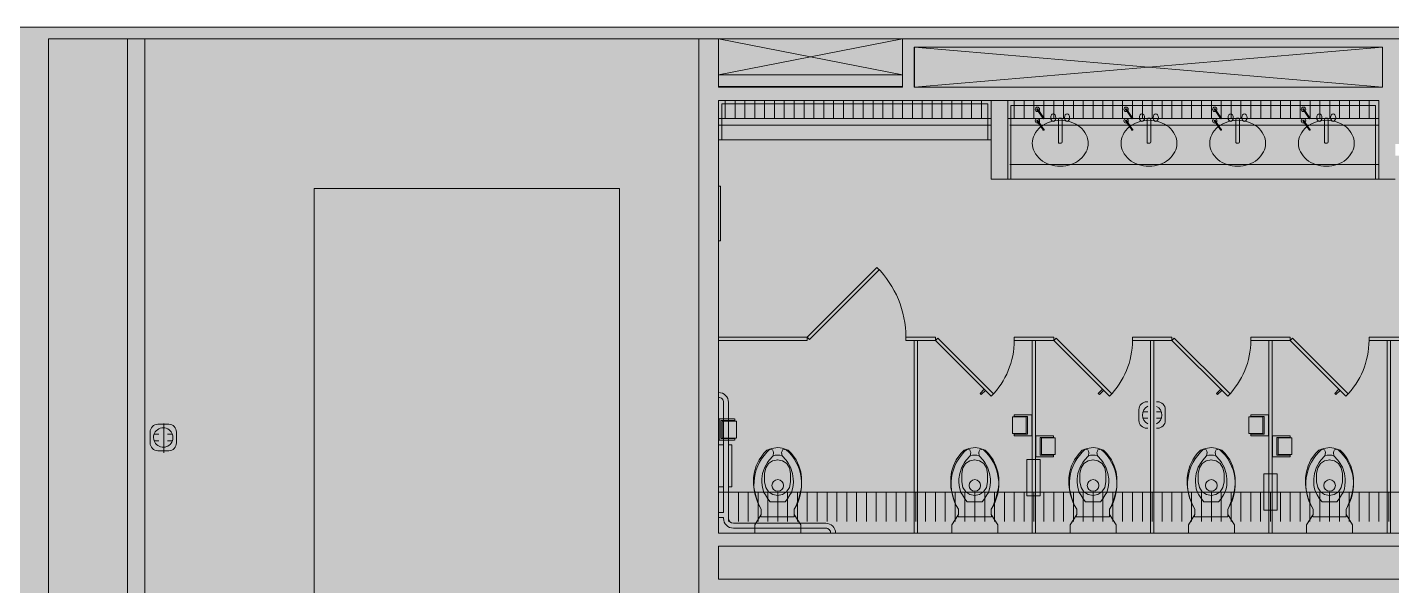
# Model space of a CAD drawing. Header units: inches. Extents: x 433 to 2535, y -5 to 2055.
# Drawn here: x 831.5 to 1246.9, y 1068.1 to 1238 of the extents above; entities that cross this region are included whole.
import ezdxf

# ---------------------------------------------------------------- set-up
doc = ezdxf.new("R2010")
doc.units = ezdxf.units.IN
doc.header["$MEASUREMENT"] = 0
doc.linetypes.add('Demolished', pattern=[0.1875, 0.125, -0.0625])
doc.linetypes.add('IMPORT-HIDDEN2 _2_', pattern=[0.1875, 0.125, -0.0625])
for name, color, linetype, lineweight in [('A-DETL', 90, 'Continuous', 9), ('A-DETL-GENF', 92, 'Continuous', 9), ('A-WALL', 113, 'Continuous', 13), ('A-WALL-PATT', 111, 'Continuous', 13), ('CORE', 7, 'Continuous', 9), ('I-WALL', 2, 'Continuous', 13), ('Victor Bldg - 9th Floor_LINK_dwg', 8, 'Continuous', 9)]:
    doc.layers.add(name, color=color, linetype=linetype, lineweight=lineweight)

# ---------------------------------------------------------------- blocks, each defined once
blk = doc.blocks.new('Victor Bldg - 9th Floor_LINK_dwg_AH13F-7485874-Level XX  DEMOLITION')
at = {"layer": 'CORE'}
for p, q in [((1145.42, 1209.86), (1145.42, 1203.17)), ((1146.29, 1210.31), (1145.72, 1210.31)), ((1146.59, 1203.17), (1146.59, 1209.86)), ((1145.72, 1202.72), (1146.29, 1202.72))]:
    blk.add_line(p, q, dxfattribs=at)
for centre in [(1143.88, 1210.53), (1148.08, 1210.53)]:
    blk.add_ellipse(centre, major_axis=(0, 1.17), ratio=0.666667, dxfattribs=at)
for centre, start_param, end_param in [((1145.72, 1209.86), 0, 1.570796), ((1146.29, 1209.86), 4.712389, 6.283185), ((1145.72, 1203.17), 1.570796, 3.141593), ((1146.29, 1203.17), 3.141593, 4.712389)]:
    blk.add_ellipse(centre, major_axis=(0, 0.45), ratio=0.666667, start_param=start_param, end_param=end_param, dxfattribs=at)
blk = doc.blocks.new('Victor Bldg - 9th Floor_LINK_dwg_AH13F-7485875-Level XX  DEMOLITION')
at = {"layer": 'CORE'}
for p, q in [((1172.42, 1209.86), (1172.42, 1203.17)), ((1173.29, 1210.31), (1172.72, 1210.31)), ((1173.59, 1203.17), (1173.59, 1209.86)), ((1172.72, 1202.72), (1173.29, 1202.72))]:
    blk.add_line(p, q, dxfattribs=at)
for centre in [(1170.88, 1210.53), (1175.08, 1210.53)]:
    blk.add_ellipse(centre, major_axis=(0, 1.17), ratio=0.666667, dxfattribs=at)
for centre, start_param, end_param in [((1172.72, 1209.86), 0, 1.570796), ((1173.29, 1209.86), 4.712389, 6.283185), ((1172.72, 1203.17), 1.570796, 3.141593), ((1173.29, 1203.17), 3.141593, 4.712389)]:
    blk.add_ellipse(centre, major_axis=(0, 0.45), ratio=0.666667, start_param=start_param, end_param=end_param, dxfattribs=at)
blk = doc.blocks.new('Victor Bldg - 9th Floor_LINK_dwg_AH13F-7485876-Level XX  DEMOLITION')
at = {"layer": 'CORE'}
for p, q in [((1226.42, 1209.86), (1226.42, 1203.17)), ((1227.29, 1210.31), (1226.72, 1210.31)), ((1227.59, 1203.17), (1227.59, 1209.86)), ((1226.72, 1202.72), (1227.29, 1202.72))]:
    blk.add_line(p, q, dxfattribs=at)
for centre in [(1224.88, 1210.53), (1229.08, 1210.53)]:
    blk.add_ellipse(centre, major_axis=(0, 1.17), ratio=0.666667, dxfattribs=at)
for centre, start_param, end_param in [((1226.72, 1209.86), 0, 1.570796), ((1227.29, 1209.86), 4.712389, 6.283185), ((1226.72, 1203.17), 1.570796, 3.141593), ((1227.29, 1203.17), 3.141593, 4.712389)]:
    blk.add_ellipse(centre, major_axis=(0, 0.45), ratio=0.666667, start_param=start_param, end_param=end_param, dxfattribs=at)
blk = doc.blocks.new('Victor Bldg - 9th Floor_LINK_dwg_AH13F-7485877-Level XX  DEMOLITION')
at = {"layer": 'CORE'}
for p, q in [((1199.42, 1209.86), (1199.42, 1203.17)), ((1200.29, 1210.31), (1199.72, 1210.31)), ((1200.59, 1203.17), (1200.59, 1209.86)), ((1199.72, 1202.72), (1200.29, 1202.72))]:
    blk.add_line(p, q, dxfattribs=at)
for centre in [(1197.88, 1210.53), (1202.08, 1210.53)]:
    blk.add_ellipse(centre, major_axis=(0, 1.17), ratio=0.666667, dxfattribs=at)
for centre, start_param, end_param in [((1199.72, 1209.86), 0, 1.570796), ((1200.29, 1209.86), 4.712389, 6.283185), ((1199.72, 1203.17), 1.570796, 3.141593), ((1200.29, 1203.17), 3.141593, 4.712389)]:
    blk.add_ellipse(centre, major_axis=(0, 0.45), ratio=0.666667, start_param=start_param, end_param=end_param, dxfattribs=at)
blk = doc.blocks.new('Victor Bldg - 9th Floor_LINK_dwg_TOILETWP-7485879-Level XX  DEMOLITION')
at = {"layer": 'CORE', "flags": 128}
for points in [[(7.25, 5), (5.62, 5), (2.5, 7), (0, 7)], [(5.43, 5.11), (4.97, 5.11), (4.97, -5.04), (5.43, -5.04)], [(8.12, -5.46), (10.63, -6.42), (12.51, -6.92), (13.83, -7.19), (15.03, -7.26), (16.87, -7.26), (18.65, -6.98), (20.47, -6.44), (22.28, -5.58), (23.44, -4.8), (24.31, -4.1), (25.28, -3.19), (25.51, -2.28), (25.47, -2.01), (25.3, -1.48), (24.97, -1.3), (24.53, -1.17), (23.54, -1.33), (22.24, -2.55), (21.51, -3.05), (20.03, -3.89), (18.15, -4.51), (16.56, -4.74), (15.6, -4.76), (14.51, -4.67), (13.47, -4.49), (12.4, -4.14), (11.6, -3.67), (10.47, -2.94), (9.53, -2.21), (9.53, 2.3), (10.47, 3.03), (11.6, 3.77), (12.4, 4.23), (13.47, 4.59), (14.51, 4.77), (15.6, 4.85), (16.56, 4.84), (18.15, 4.6), (20.03, 3.98), (21.51, 3.14), (22.24, 2.64), (23.54, 1.43), (24.53, 1.27), (24.97, 1.39), (25.3, 1.57), (25.47, 2.11), (25.51, 2.37), (25.28, 3.28), (24.31, 4.19), (23.44, 4.89), (22.28, 5.68), (20.47, 6.53), (18.65, 7.07), (16.87, 7.35), (15.03, 7.35), (13.83, 7.28), (12.51, 7.01), (10.63, 6.51), (8.12, 5.55)], [(22.31, -0.02), (21.99, 1.55), (21.18, 2.81), (19.9, 3.63), (18.1, 4), (15.65, 4), (13.85, 3.63), (12.61, 2.77), (11.74, 1.51), (11.44, 0)], [(22.31, 0.11), (21.99, -1.46), (21.18, -2.72), (19.9, -3.54), (18.1, -3.9), (15.65, -3.9), (13.85, -3.54), (12.61, -2.68), (11.74, -1.41), (11.44, 0.09)], [(0, -7), (2.5, -7), (5.62, -5), (7.25, -5)]]:
    blk.add_lwpolyline(points, dxfattribs=at)
at = {"layer": 'CORE'}
blk.add_circle((14.5, 0), 1.77, dxfattribs=at)
for centre, radius, start, end in [((14.87, -6.83), 14.07, 40.8531, 122.7754), ((18.78, 0), 4.96, 344.4353, 16.8577), ((20.02, 0), 5.98, 335.3815, 23.3669), ((14.91, 6.75), 14.03, 236.9216, 318.7734)]:
    blk.add_arc(centre, radius, start, end, dxfattribs=at)
blk = doc.blocks.new('Victor Bldg - 9th Floor_LINK_dwg-6972240-Level XX  DEMOLITION')
at = {"layer": 'CORE'}
for p, q in [((1098, 1234.5), (1042, 1223.5)), ((1101.63, 1232), (1101.63, 1219.75)), ((1244.13, 1219.77), (1101.63, 1232)), ((1101.63, 1219.75), (1244.13, 1231.98)), ((1098, 1220), (1042, 1220)), ((1044, 1210.25), (1044, 1215.75)), ((1047, 1210.25), (1047, 1215.75)), ((1050, 1210.25), (1050, 1215.75)), ((1053, 1210.25), (1053, 1215.75)), ((1056, 1210.25), (1056, 1215.75)), ((1059, 1210.25), (1059, 1215.75)), ((1062, 1210.25), (1062, 1215.75)), ((1065, 1210.25), (1065, 1215.75)), ((1068, 1210.25), (1068, 1215.75)), ((1071, 1210.25), (1071, 1215.75)), ((1074, 1210.25), (1074, 1215.75)), ((1077, 1210.25), (1077, 1215.75)), ((1080, 1210.25), (1080, 1215.75)), ((1083, 1210.25), (1083, 1215.75)), ((1086, 1210.25), (1086, 1215.75)), ((1089, 1210.25), (1089, 1215.75)), ((1092, 1210.25), (1092, 1215.75)), ((1095, 1210.25), (1095, 1215.75)), ((1098, 1210.25), (1098, 1215.75)), ((1101, 1210.25), (1101, 1215.75)), ((1104, 1210.25), (1104, 1215.75)), ((1107, 1210.25), (1107, 1215.75)), ((1110, 1210.25), (1110, 1215.75)), ((1113, 1210.25), (1113, 1215.75)), ((1116, 1210.25), (1116, 1215.75)), ((1119, 1210.25), (1119, 1215.75)), ((1122, 1210.25), (1122, 1215.75)), ((1132, 1210.25), (1132, 1215.75)), ((1135, 1210.25), (1135, 1215.75)), ((1138, 1210.25), (1138, 1215.75)), ((1138.92, 1212.97), (1140.76, 1210.29)), ((1139.18, 1213.13), (1141.03, 1210.45)), ((1141, 1210.25), (1141, 1215.75)), ((1144, 1210.25), (1144, 1215.75)), ((1147, 1210.25), (1147, 1215.75)), ((1150, 1210.25), (1150, 1215.75)), ((1153, 1210.25), (1153, 1215.75)), ((1156, 1210.25), (1156, 1215.75)), ((1159, 1210.25), (1159, 1215.75)), ((1162, 1210.25), (1162, 1215.75)), ((1165, 1210.25), (1165, 1215.75)), ((1165.92, 1212.97), (1167.76, 1210.29)), ((1166.18, 1213.13), (1168.03, 1210.45)), ((1168, 1210.25), (1168, 1215.75)), ((1171, 1210.25), (1171, 1215.75)), ((1174, 1210.25), (1174, 1215.75)), ((1177, 1210.25), (1177, 1215.75)), ((1180, 1210.25), (1180, 1215.75)), ((1183, 1210.25), (1183, 1215.75)), ((1186, 1210.25), (1186, 1215.75)), ((1189, 1210.25), (1189, 1215.75)), ((1192, 1210.25), (1192, 1215.75)), ((1192.92, 1212.97), (1194.76, 1210.29)), ((1193.18, 1213.13), (1195.03, 1210.45)), ((1195, 1210.25), (1195, 1215.75)), ((1198, 1210.25), (1198, 1215.75)), ((1201, 1210.25), (1201, 1215.75)), ((1204.06, 1210.25), (1204.06, 1215.75)), ((1207.06, 1210.25), (1207.06, 1215.75)), ((1210.06, 1210.25), (1210.06, 1215.75)), ((1213.06, 1210.25), (1213.06, 1215.75)), ((1216.06, 1210.25), (1216.06, 1215.75)), ((1219.06, 1210.25), (1219.06, 1215.75)), ((1219.92, 1212.97), (1221.76, 1210.29)), ((1220.18, 1213.13), (1222.03, 1210.45)), ((1222.06, 1210.25), (1222.06, 1215.75)), ((1225.06, 1210.25), (1225.06, 1215.75)), ((1228.06, 1210.25), (1228.06, 1215.75)), ((1231.06, 1210.25), (1231.06, 1215.75)), ((1234.06, 1210.25), (1234.06, 1215.75)), ((1237.06, 1210.25), (1237.06, 1215.75)), ((1240.06, 1210.25), (1240.06, 1215.75)), ((1125, 1210.25), (1042, 1210.25)), ((1138.92, 1209.47), (1140.76, 1206.79)), ((1139.18, 1209.63), (1141.03, 1206.95)), ((1165.92, 1209.47), (1167.76, 1206.79)), ((1166.18, 1209.63), (1168.03, 1206.95)), ((1192.92, 1209.47), (1194.76, 1206.79)), ((1193.18, 1209.63), (1195.03, 1206.95)), ((1219.92, 1209.47), (1221.76, 1206.79)), ((1220.18, 1209.63), (1222.03, 1206.95)), ((1042, 1208.25), (1125, 1208.25)), ((1130.63, 1208.25), (1243, 1208.25)), ((1125, 1203.75), (1042, 1203.75)), ((1130.63, 1196.25), (1243, 1196.25)), ((1101.5, 1142.75), (1101.5, 1084.12)), ((1102.5, 1142.75), (1102.5, 1084.12)), ((1137.5, 1142.75), (1137.5, 1084.12)), ((1138.5, 1142.75), (1138.5, 1084.12)), ((1173.5, 1142.75), (1173.5, 1084.12)), ((1174.5, 1142.75), (1174.5, 1084.12)), ((1209.5, 1142.75), (1209.5, 1084.12)), ((1210.5, 1142.75), (1210.5, 1084.12)), ((1245.5, 1142.75), (1245.5, 1084.12)), ((1246.5, 1142.75), (1246.5, 1084.12)), ((1044.99, 1088.61), (1044.99, 1123.91)), ((1169.96, 1121.7), (1169.96, 1118.39)), ((1172.32, 1124.05), (1172.69, 1124.05)), ((1175.31, 1124.05), (1175.62, 1124.05)), ((1177.98, 1121.7), (1177.98, 1118.39)), ((873.06, 1117.48), (873.06, 1108.51)), ((1044.96, 1118.87), (1046.46, 1118.87)), ((1044.96, 1118.37), (1046.46, 1118.37)), ((1046.46, 1118.2), (1044.96, 1118.2)), ((1171.19, 1121.02), (1172.69, 1121.02)), ((1171.19, 1119.06), (1172.69, 1119.06)), ((1175.31, 1121.02), (1176.75, 1121.02)), ((1175.31, 1119.06), (1176.75, 1119.06)), ((868.92, 1114.86), (868.92, 1111.56)), ((870.15, 1114.19), (871.63, 1114.19)), ((871.28, 1117.22), (874.58, 1117.22)), ((874.25, 1114.19), (875.71, 1114.19)), ((876.94, 1114.86), (876.94, 1111.56)), ((1172.32, 1116.03), (1172.69, 1116.03)), ((1175.31, 1116.03), (1175.62, 1116.03)), ((870.15, 1112.23), (871.63, 1112.23)), ((871.28, 1109.2), (874.58, 1109.2)), ((874.25, 1112.23), (875.71, 1112.23)), ((1043.48, 1111), (1042, 1111)), ((1044.96, 1112.97), (1046.46, 1112.97)), ((1044.96, 1112.87), (1046.46, 1112.87)), ((1044.96, 1112.37), (1046.46, 1112.37)), ((1043.48, 1098.25), (1042, 1098.25)), ((1280.69, 1096.62), (1042, 1096.62)), ((1045, 1087.62), (1045, 1096.62)), ((1048, 1087.62), (1048, 1096.62)), ((1051, 1087.62), (1051, 1096.62)), ((1054, 1087.62), (1054, 1096.62)), ((1057, 1087.62), (1057, 1096.62)), ((1060, 1087.62), (1060, 1096.62)), ((1063, 1087.62), (1063, 1096.62)), ((1066, 1087.62), (1066, 1096.62)), ((1069, 1087.62), (1069, 1096.62)), ((1072, 1087.62), (1072, 1096.62)), ((1075, 1087.62), (1075, 1096.62)), ((1078, 1087.62), (1078, 1096.62)), ((1081, 1087.62), (1081, 1096.62)), ((1084, 1087.62), (1084, 1096.62)), ((1087, 1087.62), (1087, 1096.62)), ((1090, 1087.62), (1090, 1096.62)), ((1093, 1087.62), (1093, 1096.62)), ((1096, 1087.62), (1096, 1096.62)), ((1099, 1087.62), (1099, 1096.62)), ((1102, 1087.62), (1102, 1096.62)), ((1105, 1087.62), (1105, 1096.62)), ((1108, 1087.62), (1108, 1096.62)), ((1111, 1087.62), (1111, 1096.62)), ((1114, 1087.62), (1114, 1096.62)), ((1117, 1087.62), (1117, 1096.62)), ((1120, 1087.62), (1120, 1096.62)), ((1123, 1087.62), (1123, 1096.62)), ((1126, 1087.62), (1126, 1096.62)), ((1129, 1087.62), (1129, 1096.62)), ((1132, 1087.62), (1132, 1096.62)), ((1135, 1087.62), (1135, 1096.62)), ((1138, 1087.62), (1138, 1096.62)), ((1141, 1087.62), (1141, 1096.62)), ((1144, 1087.62), (1144, 1096.62)), ((1147, 1087.62), (1147, 1096.62)), ((1150, 1087.62), (1150, 1096.62)), ((1153, 1087.62), (1153, 1096.62)), ((1156, 1087.62), (1156, 1096.62)), ((1159, 1087.62), (1159, 1096.62)), ((1162, 1087.62), (1162, 1096.62)), ((1165, 1087.62), (1165, 1096.62)), ((1168, 1087.62), (1168, 1096.62)), ((1171, 1087.62), (1171, 1096.62)), ((1174, 1087.62), (1174, 1096.62)), ((1177, 1087.62), (1177, 1096.62)), ((1180, 1087.62), (1180, 1096.62)), ((1183, 1087.62), (1183, 1096.62)), ((1186, 1087.62), (1186, 1096.62)), ((1189, 1087.62), (1189, 1096.62)), ((1192, 1087.62), (1192, 1096.62)), ((1195, 1087.62), (1195, 1096.62)), ((1198, 1087.62), (1198, 1096.62)), ((1201, 1087.62), (1201, 1096.62)), ((1204, 1087.62), (1204, 1096.62)), ((1207, 1087.62), (1207, 1096.62)), ((1210, 1087.62), (1210, 1096.62)), ((1213, 1087.62), (1213, 1096.62)), ((1216, 1087.62), (1216, 1096.62)), ((1219, 1087.62), (1219, 1096.62)), ((1222, 1087.62), (1222, 1096.62)), ((1225, 1087.62), (1225, 1096.62)), ((1228, 1087.62), (1228, 1096.62)), ((1231, 1087.62), (1231, 1096.62)), ((1234, 1087.62), (1234, 1096.62)), ((1237, 1087.62), (1237, 1096.62)), ((1240, 1087.62), (1240, 1096.62)), ((1243, 1087.62), (1243, 1096.62)), ((1246, 1087.62), (1246, 1096.62)), ((1074.63, 1087.12), (1046.48, 1087.12)), ((1046.48, 1085.63), (1074.63, 1085.63))]:
    blk.add_line(p, q, dxfattribs=at)
at = {"layer": 'CORE', "flags": 128}
for points in [[(1042, 1223.5), (1098, 1223.5), (1042, 1234.5)], [(1124, 1203.75), (1124, 1214.75), (1043, 1214.75), (1043, 1203.75)], [(1243, 1191.75), (1130, 1191.75), (1130, 1215.75), (1130, 1191.75), (1125, 1191.75), (1125, 1215.75), (1125, 1191.75)], [(1131, 1191.75), (1131, 1214.25), (1242, 1214.25), (1242, 1191.75)], [(1042, 1189.69), (1042.56, 1189.69), (1042.56, 1173.07), (1042, 1173.07)], [(1042, 1142.75), (1069, 1142.75), (1069, 1143.75), (1069.71, 1143.04), (1090.92, 1164.26), (1090.21, 1164.96), (1069, 1143.75), (1042, 1143.75)], [(1108, 1142.75), (1124.97, 1125.78), (1125.68, 1126.49), (1108.71, 1143.46), (1108, 1142.75), (1108.71, 1142.04)], [(1123.2, 1127.55), (1121.92, 1126.26), (1121.57, 1126.62), (1122.85, 1127.9)], [(1159.2, 1127.55), (1157.92, 1126.26), (1157.57, 1126.62), (1158.85, 1127.9)], [(1195.2, 1127.55), (1193.92, 1126.26), (1193.57, 1126.62), (1194.85, 1127.9)], [(1231.2, 1127.55), (1229.92, 1126.26), (1229.57, 1126.62), (1230.85, 1127.9)], [(1043.5, 1123.91), (1043.5, 1090.39), (1042, 1090.39)], [(1044.97, 1098.25), (1046, 1098.25), (1046, 1111), (1044.97, 1111)], [(1042, 1088.9), (1043.5, 1088.9), (1043.5, 1088.61)]]:
    blk.add_lwpolyline(points, dxfattribs=at)
for points in [[(1130, 1210.25), (1243, 1210.25)], [(918.84, 1029), (1011.84, 1029), (1011.84, 1189), (918.84, 1189)], [(1108, 1143.75), (1099, 1143.75), (1099, 1142.75), (1108, 1142.75)], [(1132, 1143.75), (1144, 1143.75), (1144, 1142.75), (1132, 1142.75)], [(1160.97, 1125.78), (1161.68, 1126.49), (1144.71, 1143.46), (1144, 1142.75)], [(1197.68, 1126.49), (1196.97, 1125.78), (1180, 1142.75), (1180, 1143.75), (1168, 1143.75), (1168, 1142.75), (1180, 1142.75), (1180.71, 1143.46)], [(1204, 1143.75), (1216, 1143.75), (1216, 1142.75), (1216.71, 1143.46), (1233.68, 1126.49), (1232.97, 1125.78), (1216, 1142.75), (1204, 1142.75)], [(1240, 1143.75), (1240, 1142.75), (1252, 1142.75), (1268.97, 1125.78), (1269.68, 1126.49), (1252.71, 1143.46), (1252, 1142.75), (1252, 1143.75)], [(1131.46, 1119.5), (1135.67, 1119.5), (1135.67, 1114.4), (1131.46, 1114.4)], [(1131.98, 1113.75), (1137.35, 1113.75), (1137.35, 1120.12), (1131.98, 1120.12), (1131.98, 1119.62), (1136.04, 1119.62), (1136.04, 1114.25), (1131.98, 1114.25)], [(1203.46, 1119.5), (1207.67, 1119.5), (1207.67, 1114.4), (1203.46, 1114.4)], [(1203.98, 1113.75), (1209.35, 1113.75), (1209.35, 1120.12), (1203.98, 1120.12), (1203.98, 1119.62), (1208.04, 1119.62), (1208.04, 1114.25), (1203.98, 1114.25)], [(1143.99, 1113.75), (1138.61, 1113.75), (1138.61, 1107.37), (1143.99, 1107.37), (1143.99, 1107.87), (1139.93, 1107.87), (1139.93, 1113.25), (1143.99, 1113.25)], [(1215.99, 1113.75), (1210.61, 1113.75), (1210.61, 1107.37), (1215.99, 1107.37), (1215.99, 1107.87), (1211.93, 1107.87), (1211.93, 1113.25), (1215.99, 1113.25)], [(1144.5, 1108), (1140.3, 1108), (1140.3, 1113.1), (1144.5, 1113.1)], [(1216.5, 1108), (1212.3, 1108), (1212.3, 1113.1), (1216.5, 1113.1)], [(1135.78, 1095.5), (1135.78, 1106.5), (1139.91, 1106.5), (1139.91, 1095.5)], [(1207.94, 1091.12), (1207.94, 1102.12), (1212.06, 1102.12), (1212.06, 1091.12)]]:
    blk.add_lwpolyline(points, close=True, dxfattribs=at)
at = {"layer": 'CORE', "linetype": 'IMPORT-HIDDEN2 _2_', "flags": 128}
for points in [[(1044.94, 1112.37), (1042.21, 1112.37), (1042.21, 1118.87), (1044.94, 1118.87)], [(1044.94, 1112.87), (1042.71, 1112.87), (1042.71, 1118.37), (1044.94, 1118.37)], [(1044.94, 1118.2), (1043.08, 1118.2), (1043.08, 1112.97), (1044.94, 1112.97)], [(1046.46, 1118.37), (1046.96, 1118.37), (1046.96, 1118.87), (1046.46, 1118.87)], [(1046.46, 1112.97), (1047.47, 1112.97), (1047.47, 1118.2), (1046.46, 1118.2)], [(1046.46, 1112.87), (1046.96, 1112.87), (1046.96, 1112.37), (1046.46, 1112.37)]]:
    blk.add_lwpolyline(points, dxfattribs=at)
at = {"layer": 'CORE'}
for centre in [(1139.05, 1213.05), (1166.05, 1213.05), (1193.05, 1213.05), (1220.05, 1213.05), (1139.05, 1209.55), (1166.05, 1209.55), (1193.05, 1209.55), (1220.05, 1209.55)]:
    blk.add_circle(centre, 0.667, dxfattribs=at)
for centre, radius, start, end in [((1139.05, 1213.05), 0.167, 11.6829, 236.8423), ((1166.05, 1213.05), 0.167, 11.6829, 236.8423), ((1193.05, 1213.05), 0.167, 11.6829, 236.8423), ((1220.05, 1213.05), 0.167, 11.6829, 236.8423), ((1139.05, 1209.55), 0.167, 11.6829, 236.8423), ((1145.45, 1201.04), 8.59, 108.8354, 129.4725), ((1140.9, 1210.36), 0.167, 192.1914, 57.3508), ((1146, 1199.43), 10.29, 90, 108.8354), ((1146, 1199.43), 10.29, 71.1646, 90), ((1146.55, 1201.04), 8.59, 50.5275, 71.1646), ((1166.05, 1209.55), 0.167, 11.6829, 236.8423), ((1172.45, 1201.04), 8.59, 108.8354, 129.4725), ((1167.9, 1210.36), 0.167, 192.1914, 57.3508), ((1173, 1199.43), 10.29, 90, 108.8354), ((1173, 1199.43), 10.29, 71.1646, 90), ((1173.55, 1201.04), 8.59, 50.5275, 71.1646), ((1193.05, 1209.55), 0.167, 11.6829, 236.8423), ((1199.45, 1201.04), 8.59, 108.8354, 129.4725), ((1194.9, 1210.36), 0.167, 192.1914, 57.3508), ((1200, 1199.43), 10.29, 90, 108.8354), ((1200, 1199.43), 10.29, 71.1646, 90), ((1200.55, 1201.04), 8.59, 50.5275, 71.1646), ((1220.05, 1209.55), 0.167, 11.6829, 236.8423), ((1226.45, 1201.04), 8.59, 108.8354, 129.4725), ((1221.9, 1210.36), 0.167, 192.1914, 57.3508), ((1227, 1199.43), 10.29, 90, 108.8354), ((1227, 1199.43), 10.29, 71.1646, 90), ((1227.55, 1201.04), 8.59, 50.5275, 71.1646), ((1143.3, 1202.72), 5.8, 153.2988, 180), ((1144.61, 1202.07), 7.26, 129.4725, 153.2988), ((1140.9, 1206.86), 0.167, 192.1914, 57.3508), ((1147.39, 1202.07), 7.26, 26.7012, 50.5275), ((1148.7, 1202.72), 5.8, 0, 26.7012), ((1170.3, 1202.72), 5.8, 153.2988, 180), ((1171.61, 1202.07), 7.26, 129.4725, 153.2988), ((1167.9, 1206.86), 0.167, 192.1914, 57.3508), ((1174.39, 1202.07), 7.26, 26.7012, 50.5275), ((1175.7, 1202.72), 5.8, 0, 26.7012), ((1197.3, 1202.72), 5.8, 153.2988, 180), ((1198.61, 1202.07), 7.26, 129.4725, 153.2988), ((1194.9, 1206.86), 0.167, 192.1914, 57.3508), ((1201.39, 1202.07), 7.26, 26.7012, 50.5275), ((1202.7, 1202.72), 5.8, 0, 26.7012), ((1224.3, 1202.72), 5.8, 153.2988, 180), ((1225.61, 1202.07), 7.26, 129.4725, 153.2988), ((1221.9, 1206.86), 0.167, 192.1914, 57.3508), ((1228.39, 1202.07), 7.26, 26.7012, 50.5275), ((1229.7, 1202.72), 5.8, 0, 26.7012), ((1143.3, 1202.72), 5.8, 180, 206.7012), ((1148.7, 1202.72), 5.8, 333.2988, 0), ((1170.3, 1202.72), 5.8, 180, 206.7012), ((1175.7, 1202.72), 5.8, 333.2988, 0), ((1197.3, 1202.72), 5.8, 180, 206.7012), ((1202.7, 1202.72), 5.8, 333.2988, 0), ((1224.3, 1202.72), 5.8, 180, 206.7012), ((1229.7, 1202.72), 5.8, 333.2988, 0), ((1144.61, 1203.38), 7.26, 206.7012, 230.5275), ((1145.45, 1204.4), 8.59, 230.5275, 251.1646), ((1146, 1206.02), 10.29, 251.1646, 270), ((1146, 1206.02), 10.29, 270, 288.8354), ((1146.55, 1204.4), 8.59, 288.8354, 309.4725), ((1147.39, 1203.38), 7.26, 309.4725, 333.2988), ((1171.61, 1203.38), 7.26, 206.7012, 230.5275), ((1172.45, 1204.4), 8.59, 230.5275, 251.1646), ((1173, 1206.02), 10.29, 251.1646, 270), ((1173, 1206.02), 10.29, 270, 288.8354), ((1173.55, 1204.4), 8.59, 288.8354, 309.4725), ((1174.39, 1203.38), 7.26, 309.4725, 333.2988), ((1198.61, 1203.38), 7.26, 206.7012, 230.5275), ((1199.45, 1204.4), 8.59, 230.5275, 251.1646), ((1200, 1206.02), 10.29, 251.1646, 270), ((1200, 1206.02), 10.29, 270, 288.8354), ((1200.55, 1204.4), 8.59, 288.8354, 309.4725), ((1201.39, 1203.38), 7.26, 309.4725, 333.2988), ((1225.61, 1203.38), 7.26, 206.7012, 230.5275), ((1226.45, 1204.4), 8.59, 230.5275, 251.1646), ((1227, 1206.02), 10.29, 251.1646, 270), ((1227, 1206.02), 10.29, 270, 288.8354), ((1227.55, 1204.4), 8.59, 288.8354, 309.4725), ((1228.39, 1203.38), 7.26, 309.4725, 333.2988), ((1069, 1143.75), 30, 0, 45), ((1108, 1142.75), 24, 315, 360), ((1144, 1142.75), 24, 315, 360), ((1180, 1142.75), 24, 315, 360), ((1216, 1142.75), 24, 315, 360), ((1042.01, 1123.91), 2.98, 0, 90.1475), ((1042.01, 1123.91), 1.49, 0, 90.2951), ((1172.32, 1121.7), 2.36, 90, 180), ((1173.97, 1120.04), 2.95, 115.775, 244.225), ((1173.97, 1120.04), 2.95, 297.1387, 62.8613), ((1175.62, 1121.7), 2.36, 0, 90), ((1172.32, 1118.39), 2.36, 180, 270), ((1175.62, 1118.39), 2.36, 270, 360), ((871.28, 1114.86), 2.36, 90, 180), ((872.93, 1113.21), 2.95, 340.5288, 272.4947), ((874.58, 1114.86), 2.36, 0, 90), ((871.28, 1111.56), 2.36, 180, 270), ((872.93, 1113.21), 2.95, 272.4947, 340.5288), ((874.58, 1111.56), 2.36, 270, 360), ((1046.48, 1088.61), 2.98, 180, 270), ((1046.48, 1088.61), 1.49, 180, 270), ((1074.63, 1084.13), 2.98, 359.8525, 90), ((1074.63, 1084.13), 1.49, 359.7049, 90)]:
    blk.add_arc(centre, radius, start, end, dxfattribs=at)
for name in ['Victor Bldg - 9th Floor_LINK_dwg_AH13F-7485874-Level XX  DEMOLITION', 'Victor Bldg - 9th Floor_LINK_dwg_AH13F-7485875-Level XX  DEMOLITION', 'Victor Bldg - 9th Floor_LINK_dwg_AH13F-7485877-Level XX  DEMOLITION', 'Victor Bldg - 9th Floor_LINK_dwg_AH13F-7485876-Level XX  DEMOLITION']:
    blk.add_blockref(name, (0, 0))
at = {"rotation": 90}
for p in [(1060, 1084.12), (1120, 1084.12), (1156, 1084.12), (1192, 1084.12), (1228, 1084.12)]:
    blk.add_blockref('Victor Bldg - 9th Floor_LINK_dwg_TOILETWP-7485879-Level XX  DEMOLITION', p, dxfattribs=at)

msp = doc.modelspace()

# ---------------------------------------------------------------- hatches: boundary and pattern name
at = {"layer": 'A-DETL-GENF'}
h = msp.add_hatch(color=254, dxfattribs=at)
h.paths.add_polyline_path([(1286.62, 817), (1286.62, 817.75), (1288.12, 817.75), (1288.12, 817), (1290.75, 817), (1290.75, 911), (1058.5, 911), (1058.5, 817), (1248.87, 817), (1248.87, 817.75), (1250.37, 817.75), (1250.37, 817), (1286.5, 817)], flags=0)
h.paths.add_polyline_path([(1004.5, 817), (1040.62, 817), (1040.62, 818.38), (1042.12, 818.38), (1042.12, 817.63), (1052.5, 817.63), (1052.5, 912.5), (993, 912.5), (993, 916), (993.12, 916), (993.12, 951.5), (990.5, 951.5), (990.5, 950.75), (989, 950.75), (989, 955.25), (988.5, 955.25), (988.5, 956.75), (989, 956.75), (989, 958.25), (990.5, 958.25), (990.5, 957.5), (993.12, 957.5), (993.12, 1017.13), (996.62, 1017.13), (996.62, 1017), (1036, 1017), (1036, 1234.5), (867.37, 1234.5), (867.37, 957.5), (951.25, 957.5), (951.25, 958.25), (952.75, 958.25), (952.75, 956.75), (953.25, 956.75), (953.25, 955.25), (952.75, 955.25), (952.75, 950.75), (951.25, 950.75), (951.25, 951.5), (907.38, 951.5), (907.38, 817.63), (1002.87, 817.63), (1002.89, 818.38), (1004.37, 818.38), (1004.37, 817)], flags=0)
h.paths.add_polyline_path([(1295.88, 817), (1295.88, 853), (1294.25, 853), (1294.25, 817)], flags=0)
h.paths.add_polyline_path([(1318, 817), (1321.5, 817), (1321.5, 865.13), (1299.38, 865.13), (1299.38, 817)], flags=0)
h.paths.add_polyline_path([(1977, 818), (1977, 994.5), (1953, 994.5), (1953, 818)], flags=0)
h.paths.add_polyline_path([(1737.13, 818), (1947.63, 818), (1947.63, 994.5), (1842, 994.5), (1842, 1002.5), (1843.49, 1002.5), (1843.49, 1138.5), (1842, 1138.5), (1842, 1141.5), (1814.75, 1141.5), (1814.75, 1140.75), (1813.25, 1140.75), (1813.25, 1142.25), (1812.75, 1142.25), (1812.75, 1143.75), (1813.25, 1143.75), (1813.25, 1146.5), (1777, 1146.5), (1777, 1143.75), (1777.5, 1143.75), (1777.5, 1142.25), (1777, 1142.25), (1777, 1140.75), (1775.5, 1140.75), (1775.5, 1141.5), (1737.13, 1141.5), (1737.13, 818.35)], flags=0)
h.paths.add_polyline_path([(1662.12, 818), (1730.63, 818), (1730.63, 1147.5), (1737.13, 1147.5), (1737.13, 1146.5), (1767.13, 1146.5), (1767.13, 1192.06), (1766.38, 1192.06), (1766.38, 1193.56), (1770.88, 1193.56), (1770.88, 1194.06), (1772.38, 1194.06), (1772.38, 1193.56), (1773.13, 1193.56), (1773.13, 1229.81), (1772.38, 1229.81), (1772.38, 1229.31), (1770.88, 1229.31), (1770.88, 1229.81), (1766.38, 1229.81), (1766.38, 1231.31), (1767.13, 1231.31), (1767.13, 1233.38), (1636.5, 1233.38), (1636.5, 1147.5), (1637, 1147.5), (1637, 1106.5), (1636.5, 1106.5), (1636.5, 1064.5), (1637, 1064.5), (1637, 1001.5), (1636.5, 1001.5), (1636.5, 959.5), (1637, 959.5), (1637, 897.5), (1636.5, 897.5), (1636.5, 855.5), (1637, 855.5), (1637, 818)], flags=0)
h.paths.add_polyline_path([(1480.83, 826.5), (1485, 826.5), (1485, 855.5), (1488.38, 855.5), (1488.38, 897.5), (1485, 897.5), (1485, 959.5), (1488.38, 959.5), (1488.38, 1001.5), (1485, 1001.5), (1485, 1064.5), (1488.38, 1064.5), (1488.38, 1106.5), (1485, 1106.5), (1485, 1138.5), (1391, 1138.5), (1391, 826.5)], flags=0)
h.paths.add_polyline_path([(1294.91, 856.5), (1295.88, 856.5), (1295.88, 865.13), (1294.25, 865.13), (1294.25, 856.5)], flags=0)
h.paths.add_polyline_path([(1294.25, 868.62), (1318, 868.62), (1318, 912), (1294.25, 912), (1294.25, 902.52)], flags=0)
h.paths.add_polyline_path([(1294.25, 915.5), (1318, 915.5), (1318, 924.12), (1261, 924.12), (1261, 915.5), (1291.79, 915.5)], flags=0)
h.paths.add_polyline_path([(1257.5, 915.5), (1257.5, 957), (1213, 957), (1213, 915.5), (1231.51, 915.5)], flags=0)
h.paths.add_polyline_path([(1208, 915.5), (1208, 932.5), (1047.22, 932.5), (1047.22, 936.5), (1208, 936.5), (1208, 960.5), (1261, 960.5), (1261, 927.62), (1317.25, 927.62), (1317.25, 928.75), (1318.75, 928.75), (1318.75, 929.25), (1320.25, 929.25), (1320.25, 928.75), (1321.5, 928.75), (1321.5, 965), (1320.25, 965), (1320.25, 964.5), (1318.75, 964.5), (1318.75, 965), (1317.25, 965), (1317.25, 966.5), (1318, 966.5), (1318, 1004.12), (1261, 1004.12), (1261, 1009.12), (1281.5, 1009.12), (1281.5, 1066.12), (1042, 1066.12), (1042, 936.5), (1038.5, 936.5), (1038.5, 1013.5), (1029.88, 1013.5), (1029.88, 936.5), (1026.38, 936.5), (1026.38, 1013.5), (996.62, 1013.5), (996.62, 916), (1052.5, 916), (1052.5, 915.5), (1098.35, 915.5)], flags=0)
h.paths.add_polyline_path([(838, 957.5), (862, 957.5), (862, 1234.5), (838, 1234.5), (838, 962.48)], flags=0)
h.paths.add_polyline_path([(1897.27, 1000.5), (1980, 1000.5), (1980, 1232.5), (1885.86, 1232.5), (1885.86, 1230.87), (1886.61, 1230.87), (1886.61, 1229.37), (1885.11, 1229.37), (1885.11, 1228.87), (1883.61, 1228.87), (1883.61, 1229.37), (1880.36, 1229.37), (1880.36, 1193.12), (1883.61, 1193.12), (1883.61, 1193.62), (1885.11, 1193.62), (1885.11, 1193.12), (1886.61, 1193.12), (1886.61, 1191.62), (1885.86, 1191.62), (1885.86, 1000.5), (1896.63, 1000.5)], flags=0)
h.paths.add_polyline_path([(1876, 1002.5), (1876.99, 1002.5), (1876.99, 1138.5), (1848.49, 1138.5), (1848.49, 1002.5)], flags=0)
h.paths.add_polyline_path([(1360.5, 1004.12), (1361.88, 1004.12), (1361.88, 1006.87), (1361.38, 1006.87), (1361.38, 1008.37), (1361.88, 1008.37), (1361.88, 1009.87), (1363.38, 1009.87), (1363.38, 1009.12), (1381.5, 1009.12), (1381.5, 1143.5), (1285, 1143.5), (1285, 1009.12), (1324.13, 1009.12), (1324.13, 1009.87), (1325.63, 1009.87), (1325.63, 1008.37), (1326.13, 1008.37), (1326.13, 1006.87), (1325.63, 1006.87), (1325.63, 1004.12), (1355.5, 1004.12)], flags=0)
h.paths.add_polyline_path([(1280.67, 1070.12), (1281.5, 1070.12), (1281.5, 1080.12), (1042, 1080.12), (1042, 1070.12), (1231.51, 1070.12)], flags=0)
h.paths.add_polyline_path([(1231.51, 1084.12), (1281.5, 1084.12), (1281.5, 1147), (1318, 1147), (1318, 1149.62), (1317.25, 1149.62), (1317.25, 1151.12), (1319.25, 1151.12), (1319.25, 1151.62), (1320.75, 1151.62), (1320.75, 1151.12), (1322.25, 1151.12), (1322.25, 1149.62), (1321.5, 1149.62), (1321.5, 1147), (1381.5, 1147), (1381.5, 1234.5), (1378.88, 1234.5), (1378.88, 1233.75), (1377.38, 1233.75), (1377.38, 1234.5), (1341.13, 1234.5), (1341.13, 1233.75), (1339.63, 1233.75), (1339.63, 1234.5), (1321.5, 1234.5), (1321.5, 1188.88), (1322.25, 1188.88), (1322.25, 1187.38), (1320.75, 1187.38), (1320.75, 1186.88), (1319.25, 1186.88), (1319.25, 1187.38), (1317.25, 1187.38), (1317.25, 1188.88), (1318, 1188.88), (1318, 1199), (1248, 1199), (1248, 1191.75), (1243, 1191.75), (1243, 1215.75), (1042, 1215.75), (1042, 1084.12), (1200.99, 1084.12)], flags=0)
h.paths.add_polyline_path([(1710.5, 1141), (1657.5, 1141), (1657.5, 1147.5), (1710.5, 1147.5), (1710.5, 1141.5)], flags=0)
h.paths.add_polyline_path([(1828.63, 1146.5), (1880.36, 1146.5), (1880.36, 1154), (1828.63, 1154), (1828.63, 1147.2)], flags=0)
h.paths.add_polyline_path([(1450.1, 1152), (1485, 1152), (1485, 1153.5), (1391, 1153.5), (1391, 1152), (1428.62, 1152)], flags=0)
h.paths.add_polyline_path([(1415.25, 1165.5), (1488.38, 1165.5), (1488.38, 1234.5), (1452.88, 1234.5), (1452.88, 1233.75), (1451.38, 1233.75), (1451.38, 1234.5), (1415.12, 1234.5), (1415.12, 1233.75), (1413.62, 1233.75), (1413.62, 1234.5), (1385, 1234.5), (1385, 1165.5), (1415.12, 1165.5)], flags=0)
h.paths.add_polyline_path([(1318, 1202.5), (1318, 1234.5), (1247.63, 1234.5), (1247.63, 1219.75), (1248, 1219.75), (1248, 1202.5), (1298.08, 1202.5)], flags=0)
h.paths.add_polyline_path([(1101.5, 1219.75), (1244.13, 1219.75), (1244.13, 1232), (1101.5, 1232)], flags=0)
h.paths.add_polyline_path([(1069, 1219.75), (1098, 1219.75), (1098, 1234.5), (1042, 1234.5), (1042, 1219.75)], flags=0)
at = {"layer": 'A-WALL-PATT', "lineweight": 9}
for points in [[(838, 957.5), (838, 1238), (829, 1238), (829, 957.5), (832.04, 957.5)], [(1036, 1234.5), (1099.75, 1234.5), (1099.75, 1238), (838, 1238), (838, 1234.5), (965.2, 1234.5)], [(1245.88, 1232), (1245.88, 1238), (1099.75, 1238), (1099.75, 1232), (1244.13, 1232)], [(862, 957.5), (867.37, 957.5), (867.37, 1234.5), (862, 1234.5), (862, 1032.13)], [(1038.5, 1013.5), (1042, 1013.5), (1042, 1234.5), (1036, 1234.5), (1036, 1013.5)], [(1098, 1219.75), (1101.5, 1219.75), (1101.5, 1232), (1099.75, 1232), (1099.75, 1234.5), (1098, 1234.5), (1098, 1232)], [(1244.13, 1219.75), (1247.63, 1219.75), (1247.63, 1234.5), (1245.88, 1234.5), (1245.88, 1232), (1244.13, 1232), (1244.13, 1229.5)], [(1231.51, 1215.75), (1248, 1215.75), (1248, 1219.75), (1042, 1219.75), (1042, 1215.75), (1101.5, 1215.75)], [(1243, 1191.75), (1248, 1191.75), (1248, 1215.75), (1243, 1215.75)], [(1098.69, 1080.12), (1281.5, 1080.12), (1281.5, 1084.12), (1042, 1084.12), (1042, 1080.12), (1073.69, 1080.12)], [(1042, 1066.12), (1281.5, 1066.12), (1281.5, 1070.12), (1042, 1070.12)]]:
    msp.add_hatch(color=7, dxfattribs=at).paths.add_polyline_path(points, flags=0)
h = msp.add_hatch(color=7, dxfattribs=at)
h.paths.add_polyline_path([(1488.38, 1234.5), (1488.38, 1238), (1452.5, 1238), (1452.5, 1234.5)], flags=0)
h.paths.add_polyline_path([(1391, 1234.5), (1414, 1234.5), (1414, 1238), (1378.5, 1238), (1378.5, 1234.5), (1385, 1234.5)], flags=0)
h.paths.add_polyline_path([(1340, 1234.5), (1340, 1238), (1245.88, 1238), (1245.88, 1234.5), (1321.5, 1234.5)], flags=0)

# ---------------------------------------------------------------- linework, layer by layer
at = {"layer": 'A-DETL'}
for p, q in [((838, 1234.5), (838, 957.5)), ((1488.38, 1234.5), (838, 1234.5))]:
    msp.add_line(p, q, dxfattribs=at)
at = {"layer": 'A-WALL', "color": 10, "linetype": 'Demolished', "lineweight": 20}
msp.add_line((838, 1238), (737.44, 1238), dxfattribs=at)
at = {"layer": 'A-WALL', "color": 8, "lineweight": 20}
for p, q in [((1245.88, 1238), (1099.75, 1238)), ((838, 957.5), (838, 1234.5)), ((862, 1234.5), (862, 957.5)), ((867.37, 957.5), (867.37, 1234.5)), ((1036, 1234.5), (1036, 1017)), ((1042, 1219.75), (1042, 1234.5)), ((1101.5, 1232), (1244.13, 1232)), ((1098, 1219.75), (1042, 1219.75)), ((1244.13, 1219.75), (1101.5, 1219.75)), ((1042, 1084.12), (1042, 1215.75)), ((1042, 1215.75), (1243, 1215.75)), ((1281.5, 1084.12), (1042, 1084.12)), ((1042, 1070.12), (1042, 1080.12)), ((1042, 1080.12), (1281.5, 1080.12)), ((1281.5, 1070.12), (1042, 1070.12))]:
    msp.add_line(p, q, dxfattribs=at)
at = {"layer": 'I-WALL', "color": 8, "lineweight": 20}
for p, q in [((1099.75, 1238), (838, 1238)), ((1340, 1238), (1245.88, 1238)), ((838, 1234.5), (862, 1234.5)), ((867.37, 1234.5), (1036, 1234.5)), ((1042, 1234.5), (1098, 1234.5)), ((1098, 1234.5), (1098, 1219.75)), ((1101.5, 1219.75), (1101.5, 1232)), ((1244.13, 1232), (1244.13, 1219.75)), ((1243, 1215.75), (1243, 1191.75)), ((1243, 1191.75), (1248, 1191.75))]:
    msp.add_line(p, q, dxfattribs=at)

# ---------------------------------------------------------------- block references
at = {"layer": 'Victor Bldg - 9th Floor_LINK_dwg', "color": 7}
msp.add_blockref('Victor Bldg - 9th Floor_LINK_dwg-6972240-Level XX  DEMOLITION', (0, 0), dxfattribs=at)

doc.saveas('drawing.dxf')
